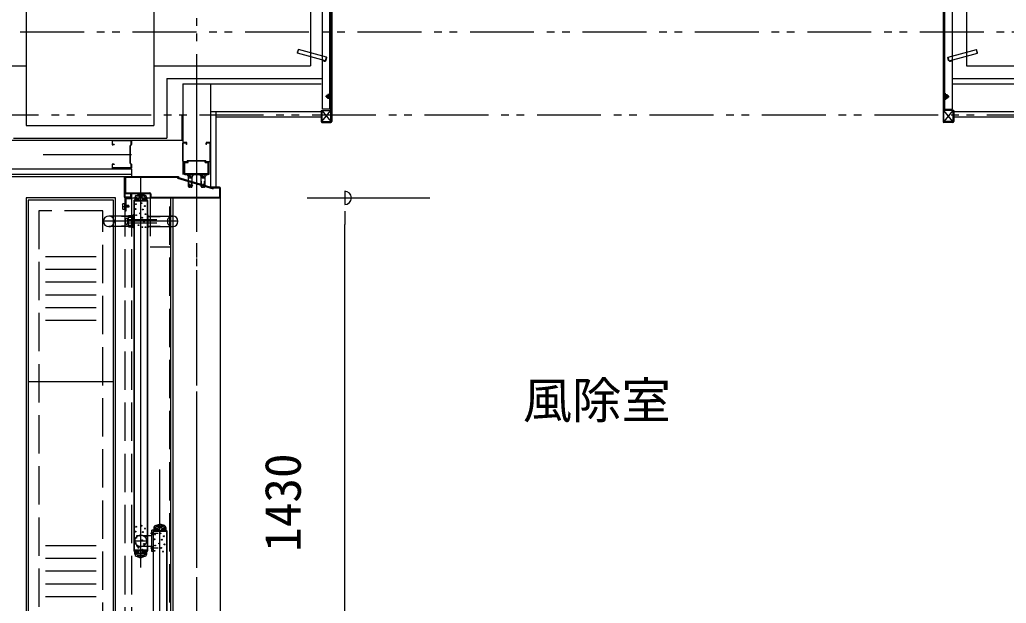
# Model space of a CAD drawing. Units: millimetres at full size. Extents: x -12803 to 120774, y -9413 to 101127.
# Drawn here: x 81859 to 84175, y 18455 to 19825 of the extents above; entities that cross this region are included whole.
import ezdxf
from ezdxf.enums import TextEntityAlignment as Align

# ---------------------------------------------------------------- set-up
doc = ezdxf.new("R2010")
doc.units = ezdxf.units.MM
doc.header["$LTSCALE"] = 30
for name, pattern in [('CHAIN2', [12, 9, -1, 1, -1]), ('DASHED3', [4, 3, -1]), ('DOUBLE_CHAIN1', [8.8, 5, -1, 0.6, -0.6, 0.6, -1])]:
    doc.linetypes.add(name, pattern=pattern)
doc.layers.add('0-0_NoName', color=7, linetype='Continuous')
doc.layers.add('2-E_AIHO12-部屋名', color=7, linetype='Continuous')
for name, color, linetype, lineweight in [('1-3_AIHO15-壁開口寸法・コメント', 7, 'Continuous', 15), ('2-0_通芯', 7, 'DOUBLE_CHAIN1', 15), ('2-1_躯体', 7, 'Continuous', 15), ('2-2_間仕切り芯', 7, 'DOUBLE_CHAIN1', 15), ('2-3_間仕切り', 7, 'Continuous', 15), ('2-A_建具', 7, 'Continuous', 15), ('2-B_金物', 7, 'Continuous', 15), ('3-2_AIHO08-壁芯', 7, 'CHAIN2', 15)]:
    doc.layers.add(name, color=color, linetype=linetype, lineweight=lineweight)
doc.styles.add('ＭＳ ゴシック', font='')
doc.styles.get('ＭＳ ゴシック').set_extended_font_data('MS Gothic')

# ---------------------------------------------------------------- blocks, each defined once
blk = doc.blocks.new('グループ部品-720')
at = {"layer": '1-3_AIHO15-壁開口寸法・コメント'}
for p, q in [((82622.27, 18007.66), (82622.27, 18038.91)), ((82622.27, 17960.79), (82622.27, 17992.04))]:
    blk.add_line(p, q, dxfattribs=at)
blk.add_arc((82622.27, 17976.41), 15.62, 90, 270, dxfattribs=at)
blk = doc.blocks.new('グループ部品-721')
at = {"layer": '1-3_AIHO15-壁開口寸法・コメント'}
for p, q in [((82622.27, 19422.04), (82622.27, 19390.79)), ((82622.27, 19375.16), (82622.27, 19343.91))]:
    blk.add_line(p, q, dxfattribs=at)
blk.add_arc((82622.27, 19406.41), 15.62, 270, 90, dxfattribs=at)
blk = doc.blocks.new('グループ部品-722')
at = {"layer": '1-3_AIHO15-壁開口寸法・コメント'}
for p, q in [((82534.28, 19406.41), (82822.27, 19406.41)), ((82622.27, 18038.91), (82622.27, 19343.91)), ((82534.28, 17976.41), (82822.27, 17976.41))]:
    blk.add_line(p, q, dxfattribs=at)
for name in ['グループ部品-721', 'グループ部品-720']:
    blk.add_blockref(name, (0, 0), dxfattribs=at)
at = {"layer": '1-3_AIHO15-壁開口寸法・コメント', "style": 'ＭＳ ゴシック'}
blk.add_text('1430', height=84.92, rotation=90, dxfattribs=at).set_placement((82544.64, 18575.58), align=Align.BOTTOM_LEFT)
blk = doc.blocks.new('グループ部品-732')
at = {"layer": '2-0_通芯'}
for p, q in [((75524.36, 19796.41), (120774.36, 19796.41)), ((74361.66, 19601.41), (120774.36, 19601.41))]:
    blk.add_line(p, q, dxfattribs=at)
at = {"layer": '2-1_躯体'}
for p, q in [((81874.36, 19896.41), (81874.36, 19576.41)), ((82174.36, 19896.41), (82174.36, 19576.41)), ((82541.79, 19896.41), (82541.79, 19716.41)), ((84081.79, 19896.41), (84081.79, 19716.41)), ((79549.36, 19716.41), (81874.36, 19716.41)), ((82174.36, 19716.41), (82541.79, 19716.41)), ((84081.79, 19716.41), (84999.36, 19716.41)), ((81874.36, 19576.41), (82174.36, 19576.41))]:
    blk.add_line(p, q, dxfattribs=at)
at = {"layer": '2-2_間仕切り芯'}
blk.add_line((82274.36, 20799.98), (82274.36, 5670.44), dxfattribs=at)
at = {"layer": '2-3_間仕切り'}
for p, q in [((82204.36, 19686.41), (82204.36, 19546.41)), ((82204.36, 19686.41), (82569.79, 19686.41)), ((84048.79, 19686.41), (84969.36, 19686.41)), ((82241.86, 19673.91), (82566.79, 19673.91)), ((82241.86, 19673.91), (82241.86, 19461.41)), ((82306.86, 19673.91), (82306.86, 19431.41)), ((82306.86, 19608.91), (82566.79, 19608.91)), ((82319.36, 19608.91), (82319.36, 19431.41)), ((82319.36, 19596.41), (82566.79, 19596.41)), ((84051.79, 19608.91), (84921.86, 19608.91)), ((84051.79, 19596.41), (84909.36, 19596.41)), ((81844.36, 19546.41), (82204.36, 19546.41)), ((81754.36, 19456.41), (82174.36, 19456.41)), ((81772.86, 19474.91), (82121.36, 19474.91))]:
    blk.add_line(p, q, dxfattribs=at)
blk.add_lwpolyline([(84048.79, 19673.91), (84966.86, 19673.91), (84966.86, 19289.91)], dxfattribs=at)
at = {"layer": '2-A_建具'}
for p, q in [((82541.79, 19896.41), (82541.79, 19716.41)), ((82589.79, 19585.41), (82589.79, 19908.95)), ((82591.79, 19908.95), (82591.79, 19585.41)), ((84026.79, 19908.95), (84026.79, 19585.41)), ((84028.79, 19585.41), (84028.79, 19908.95)), ((82569.79, 19614.41), (82569.79, 19864.41)), ((82587.49, 19614.41), (82587.49, 19864.41)), ((84031.09, 19614.41), (84031.09, 19864.41)), ((84048.79, 19614.41), (84048.79, 19864.41)), ((82587.49, 19822.27), (82589.79, 19819.97)), ((82587.49, 19820.15), (82589.79, 19817.85)), ((84031.09, 19822.27), (84028.79, 19819.97)), ((84031.09, 19820.15), (84028.79, 19817.85)), ((82587.49, 19791.16), (82589.79, 19788.86)), ((82587.49, 19789.04), (82589.79, 19786.74)), ((84031.09, 19791.16), (84028.79, 19788.86)), ((84031.09, 19789.04), (84028.79, 19786.74)), ((82579.84, 19736.89), (82513.38, 19754.69)), ((82587.49, 19760.05), (82589.79, 19757.75)), ((82587.49, 19757.93), (82589.79, 19755.63)), ((84031.09, 19760.05), (84028.79, 19757.75)), ((84031.09, 19757.93), (84028.79, 19755.63)), ((84038.73, 19736.89), (84105.2, 19754.69)), ((82577.52, 19728.2), (82511.05, 19746)), ((82577.52, 19728.2), (82579.84, 19736.89)), ((84041.06, 19728.2), (84038.73, 19736.89)), ((84041.06, 19728.2), (84107.53, 19746)), ((82577.52, 19728.2), (82578.74, 19728.91)), ((82587.49, 19728.94), (82589.79, 19726.64)), ((82587.49, 19726.81), (82589.79, 19724.51)), ((84031.09, 19728.94), (84028.79, 19726.64)), ((84031.09, 19726.81), (84028.79, 19724.51)), ((84041.06, 19728.2), (84039.84, 19728.91)), ((82589.78, 19644.41), (82577.27, 19644.41)), ((82582.48, 19646.91), (82579.78, 19646.91)), ((82579.78, 19646.91), (82579.78, 19641.91)), ((82582.48, 19646.48), (82579.78, 19646.48)), ((82582.48, 19642.34), (82579.78, 19642.34)), ((82582.48, 19641.91), (82579.78, 19641.91)), ((82582.84, 19649.03), (82582.48, 19648.41)), ((82582.48, 19648.41), (82582.48, 19640.41)), ((82582.84, 19639.79), (82582.48, 19640.41)), ((82586.48, 19649.03), (82582.84, 19649.03)), ((82586.48, 19646.72), (82582.84, 19646.72)), ((82586.48, 19642.1), (82582.84, 19642.1)), ((82586.48, 19639.79), (82582.84, 19639.79)), ((82586.48, 19651.91), (82586.48, 19636.91)), ((82587.48, 19651.91), (82586.48, 19651.91)), ((82586.48, 19647.06), (82587.48, 19647.06)), ((82589.78, 19646.91), (82586.48, 19646.91)), ((82589.78, 19646.48), (82586.48, 19646.48)), ((82589.78, 19642.34), (82586.48, 19642.34)), ((82589.78, 19641.91), (82586.48, 19641.91)), ((82586.48, 19641.76), (82587.48, 19641.76)), ((82587.48, 19636.91), (82587.48, 19651.91)), ((82587.49, 19647.82), (82589.79, 19645.52)), ((82587.49, 19645.7), (82589.79, 19643.4)), ((82589.78, 19646.91), (82589.78, 19641.91)), ((84031.09, 19647.82), (84028.79, 19645.52)), ((84028.79, 19646.91), (84032.09, 19646.91)), ((84028.79, 19646.91), (84028.79, 19641.91)), ((84028.79, 19646.48), (84032.09, 19646.48)), ((84031.09, 19645.7), (84028.79, 19643.4)), ((84028.79, 19644.41), (84041.31, 19644.41)), ((84028.79, 19642.34), (84032.09, 19642.34)), ((84028.79, 19641.91), (84032.09, 19641.91)), ((84031.09, 19651.91), (84032.09, 19651.91)), ((84031.09, 19636.91), (84031.09, 19651.91)), ((84032.09, 19647.06), (84031.09, 19647.06)), ((84032.09, 19641.76), (84031.09, 19641.76)), ((84032.09, 19651.91), (84032.09, 19636.91)), ((84032.09, 19649.03), (84035.74, 19649.03)), ((84032.09, 19646.72), (84035.74, 19646.72)), ((84032.09, 19642.1), (84035.74, 19642.1)), ((84032.09, 19639.79), (84035.74, 19639.79)), ((84035.74, 19649.03), (84036.09, 19648.41)), ((84035.74, 19639.79), (84036.09, 19640.41)), ((84036.09, 19648.41), (84036.09, 19640.41)), ((84036.09, 19646.91), (84038.79, 19646.91)), ((84036.09, 19646.48), (84038.79, 19646.48)), ((84036.09, 19642.34), (84038.79, 19642.34)), ((84036.09, 19641.91), (84038.79, 19641.91)), ((84038.79, 19646.91), (84038.79, 19641.91)), ((82586.48, 19636.91), (82587.48, 19636.91)), ((82587.49, 19616.71), (82589.79, 19614.41)), ((84031.09, 19616.71), (84028.79, 19614.41)), ((84032.09, 19636.91), (84031.09, 19636.91)), ((82240.86, 19541.91), (82240.86, 19602.27)), ((82566.79, 19611.41), (82566.79, 19585.41)), ((82566.79, 19611.41), (82589.79, 19611.41)), ((82568.79, 19611.41), (82568.79, 19585.41)), ((82568.79, 19611.41), (82589.79, 19585.41)), ((82568.79, 19585.41), (82589.79, 19611.41)), ((82589.79, 19614.41), (82569.79, 19614.41)), ((82587.49, 19614.59), (82587.67, 19614.41)), ((84028.79, 19614.41), (84048.79, 19614.41)), ((84051.79, 19611.41), (84028.79, 19611.41)), ((84049.79, 19611.41), (84028.79, 19585.41)), ((84049.79, 19585.41), (84028.79, 19611.41)), ((84031.09, 19614.59), (84030.91, 19614.41)), ((84051.79, 19611.41), (84051.79, 19585.41)), ((82568.79, 19585.41), (82589.79, 19585.41)), ((82568.79, 19583.41), (82589.79, 19583.41)), ((84049.79, 19583.41), (84028.79, 19583.41)), ((81837.86, 19541.91), (82240.86, 19541.91)), ((82076.36, 19539.71), (82076.36, 19532.11)), ((82077.16, 19532.01), (82077.16, 19539.81)), ((82120.26, 19540.11), (82077.46, 19540.11)), ((82081.36, 19531.71), (82077.46, 19531.71)), ((82120.16, 19540.91), (82077.56, 19540.91)), ((82081.36, 19530.91), (82077.56, 19530.91)), ((82081.36, 19531.71), (82081.36, 19530.91)), ((82118.56, 19488.08), (82118.56, 19528.74)), ((82120.47, 19531.15), (82118.91, 19529.59)), ((82119.36, 19488.03), (82119.36, 19528.79)), ((82121, 19530.56), (82119.44, 19529)), ((82120.56, 19531.37), (82120.56, 19539.81)), ((82121.36, 19539.71), (82121.36, 19531.41)), ((82241.86, 19492.61), (82241.86, 19535.21)), ((82242.66, 19535.61), (82251.06, 19535.61)), ((82242.66, 19492.21), (82242.66, 19535.61)), ((82250.66, 19536.41), (82243.06, 19536.41)), ((82251.06, 19531.41), (82251.06, 19535.61)), ((82251.86, 19531.41), (82251.06, 19531.41)), ((82251.86, 19531.41), (82251.86, 19535.21)), ((82296.86, 19531.41), (82296.86, 19535.21)), ((82297.66, 19531.41), (82296.86, 19531.41)), ((82297.66, 19531.41), (82297.66, 19535.61)), ((82297.66, 19535.61), (82306.06, 19535.61)), ((82305.66, 19536.41), (82298.06, 19536.41)), ((82306.06, 19492.21), (82306.06, 19535.61)), ((82306.86, 19492.61), (82306.86, 19535.21)), ((81914.36, 19508.41), (82121.36, 19508.41)), ((82076.36, 19484.71), (82076.36, 19477.11)), ((82077.16, 19477.01), (82077.16, 19484.81)), ((82081.36, 19485.11), (82077.46, 19485.11)), ((82120.26, 19476.71), (82077.46, 19476.71)), ((82081.36, 19485.91), (82077.56, 19485.91)), ((82081.36, 19485.91), (82081.36, 19485.11)), ((82118.91, 19487.23), (82120.47, 19485.67)), ((82119.44, 19487.82), (82121, 19486.26)), ((82120.56, 19477.01), (82120.56, 19485.45)), ((82121.36, 19485.41), (82121.36, 19477.11)), ((82242.66, 19492.21), (82251.52, 19492.21)), ((82254.36, 19491.41), (82243.06, 19491.41)), ((82244.36, 19463.81), (82244.36, 19489.01)), ((82246.66, 19463.71), (82246.66, 19489.11)), ((82246.66, 19489.11), (82254.36, 19489.11)), ((82253.52, 19494.21), (82251.52, 19492.21)), ((82253.86, 19493.41), (82252.21, 19491.76)), ((82253.52, 19494.21), (82295.19, 19494.21)), ((82253.86, 19493.41), (82294.86, 19493.41)), ((82254.36, 19489.11), (82254.36, 19491.41)), ((82305.66, 19491.41), (82294.36, 19491.41)), ((82294.36, 19489.11), (82294.36, 19491.41)), ((82294.36, 19489.11), (82302.06, 19489.11)), ((82296.5, 19491.76), (82294.86, 19493.41)), ((82297.19, 19492.21), (82295.19, 19494.21)), ((82297.19, 19492.21), (82306.06, 19492.21)), ((82302.06, 19463.71), (82302.06, 19489.11)), ((82304.36, 19463.81), (82304.36, 19489.01)), ((81760.36, 19462.41), (82121.36, 19462.41)), ((81914.36, 19456.41), (82232.36, 19456.41)), ((82120.16, 19475.91), (82077.56, 19475.91)), ((82104.36, 19454.01), (82104.36, 19408.81)), ((82105.96, 19454.81), (82232.36, 19454.81)), ((82105.96, 19454.81), (82105.96, 19408.01)), ((82107.56, 19453.81), (82107.56, 19418.01)), ((82121.36, 19474.91), (82121.36, 19456.41)), ((82143.36, 18539.22), (82143.36, 19456.41)), ((82229.36, 19454.81), (82229.36, 19452.51)), ((82232.36, 19456.41), (82232.36, 19454.81)), ((82246.66, 19463.71), (82302.06, 19463.71)), ((82246.76, 19461.41), (82301.96, 19461.41)), ((82255.36, 19432.91), (82255.36, 19456.91)), ((82255.57, 19458.96), (82261.72, 19452.81)), ((82256.99, 19460.38), (82263.32, 19454.04)), ((82264.36, 19432.91), (82264.36, 19456.91)), ((82285.36, 19432.91), (82285.36, 19456.91)), ((82285.57, 19458.96), (82291.72, 19452.81)), ((82286.99, 19460.38), (82293.32, 19454.04)), ((82294.36, 19432.91), (82294.36, 19456.91)), ((82256.36, 19434.07), (82256.36, 19445.61)), ((82257.86, 19434.4), (82257.86, 19439.17)), ((82261.86, 19431.42), (82261.86, 19439.17)), ((82263.36, 19431.76), (82263.36, 19445.61)), ((82286.36, 19434.07), (82286.36, 19445.61)), ((82287.86, 19434.4), (82287.86, 19439.17)), ((82291.86, 19431.42), (82291.86, 19439.17)), ((82293.36, 19431.76), (82293.36, 19445.61)), ((82327.96, 19431.41), (82307.86, 19431.41)), ((82310.36, 19429.81), (82310.36, 19431.41)), ((82310.36, 19429.81), (82328.76, 19429.81)), ((82313.36, 19427.51), (82313.36, 19429.81)), ((82328.76, 19408.01), (82328.76, 19429.81)), ((82119.76, 19408.01), (82105.96, 19408.01)), ((82107.56, 19418.01), (82164.56, 19418.01)), ((82108.36, 19416.41), (82165.36, 19416.41)), ((82119.76, 19416.41), (82119.76, 19408.01)), ((82121.36, 19416.41), (82121.36, 19408.81)), ((82129.36, 19407.52), (82129.36, 19401.31)), ((82130.56, 19408.51), (82130.56, 19402.21)), ((82133.36, 19408.51), (82130.56, 19408.51)), ((82132.64, 19412.21), (82142.67, 19415.89)), ((82133.36, 19406.01), (82133.36, 19408.51)), ((82142.67, 19414.29), (82135, 19411.48)), ((82151.54, 19410.51), (82135.17, 19410.51)), ((82138.86, 19407.01), (82138.86, 19403.51)), ((82147.86, 19407.01), (82138.86, 19407.01)), ((82154.08, 19412.21), (82144.04, 19415.89)), ((82151.72, 19411.48), (82144.04, 19414.29)), ((82147.86, 19407.01), (82147.86, 19403.51)), ((82153.36, 19408.51), (82153.36, 19406.01)), ((82156.16, 19408.51), (82153.36, 19408.51)), ((82156.16, 19408.51), (82156.16, 19402.21)), ((82157.36, 19407.52), (82157.36, 19401.31)), ((82165.36, 19416.41), (82165.36, 19408.81)), ((82166.96, 19415.61), (82166.96, 19408.01)), ((82166.96, 19408.01), (82328.76, 19408.01)), ((82330.36, 19408.81), (82330.36, 19429.01)), ((82330.36, 17976.41), (82330.36, 19408.81)), ((82118.96, 19406.41), (82106.76, 19406.41)), ((82127.36, 19400.11), (82127.36, 18577.71)), ((82134.86, 19400.41), (82127.96, 19400.41)), ((82127.96, 19400.41), (82127.96, 18577.41)), ((82128.11, 19399.41), (82128.11, 19398.91)), ((82134.86, 19401.01), (82128.26, 19401.01)), ((82136.11, 19399.91), (82128.61, 19399.91)), ((82143.06, 19398.41), (82128.61, 19398.41)), ((82133.36, 19402.21), (82130.56, 19402.21)), ((82133.36, 19406.01), (82137.86, 19406.01)), ((82133.36, 19405.91), (82133.36, 19402.24)), ((82137.36, 19405.91), (82133.36, 19405.91)), ((82133.36, 19402.21), (82133.36, 19401.01)), ((82136.11, 19400.91), (82134.18, 19401.26)), ((82134.36, 19404.91), (82134.36, 19402.41)), ((82134.36, 19402.41), (82138.36, 19402.41)), ((82134.86, 19401.01), (82134.86, 19400.41)), ((82135.36, 19404.31), (82135.36, 19403.01)), ((82137.86, 19404.81), (82135.86, 19404.81)), ((82139.86, 19402.51), (82135.86, 19402.51)), ((82136.11, 19400.91), (82136.11, 19399.91)), ((82137.86, 19406.01), (82137.86, 19404.81)), ((82138.36, 19402.41), (82138.36, 19399.91)), ((82148.36, 19399.91), (82138.36, 19399.91)), ((82138.86, 19403.51), (82139.86, 19403.51)), ((82139.86, 19403.51), (82139.86, 19402.51)), ((82143.06, 19398.41), (82143.36, 19398.71)), ((82143.36, 19398.71), (82143.66, 19398.41)), ((82158.11, 19398.41), (82143.66, 19398.41)), ((82146.86, 19403.51), (82146.86, 19402.51)), ((82147.86, 19403.51), (82146.86, 19403.51)), ((82150.86, 19402.51), (82146.86, 19402.51)), ((82148.36, 19399.91), (82148.36, 19402.41)), ((82152.36, 19402.41), (82148.36, 19402.41)), ((82148.86, 19406.01), (82148.86, 19404.81)), ((82148.86, 19406.01), (82153.36, 19406.01)), ((82148.86, 19404.81), (82150.86, 19404.81)), ((82153.36, 19405.91), (82149.36, 19405.91)), ((82149.36, 19405.91), (82149.36, 19404.91)), ((82152.36, 19404.91), (82149.36, 19404.91)), ((82152.54, 19401.26), (82150.61, 19400.91)), ((82150.61, 19400.91), (82150.61, 19399.91)), ((82158.11, 19399.91), (82150.61, 19399.91)), ((82151.36, 19404.31), (82151.36, 19403.01)), ((82151.86, 19401.01), (82151.86, 19400.41)), ((82158.46, 19401.01), (82151.86, 19401.01)), ((82158.76, 19400.41), (82151.86, 19400.41)), ((82152.36, 19404.91), (82152.36, 19402.41)), ((82153.36, 19405.91), (82153.36, 19402.24)), ((82156.16, 19402.21), (82153.36, 19402.21)), ((82153.36, 19402.21), (82153.36, 19401.01)), ((82158.61, 19399.41), (82158.61, 19398.91)), ((82158.76, 19400.41), (82158.76, 18577.41)), ((82159.36, 19400.11), (82159.36, 18577.71)), ((82167.76, 19406.41), (82327.96, 19406.41)), ((82213.86, 17976.41), (82213.86, 19406.41)), ((82219.86, 17976.41), (82219.86, 19406.41)), ((82125.86, 19363.91), (82068.36, 19363.91)), ((82125.86, 19336.41), (82125.86, 19366.41)), ((82127.36, 19366.41), (82125.86, 19366.41)), ((82127.36, 19336.41), (82127.36, 19366.41)), ((82159.36, 19366.41), (82160.86, 19366.41)), ((82159.36, 19336.41), (82159.36, 19366.41)), ((82160.86, 19336.41), (82160.86, 19366.41)), ((82160.86, 19363.91), (82218.36, 19363.91)), ((82230.86, 19351.41), (82055.86, 19351.41)), ((82125.86, 19338.91), (82068.36, 19338.91)), ((82160.86, 19338.91), (82218.36, 19338.91)), ((82127.36, 19336.41), (82125.86, 19336.41)), ((82159.36, 19336.41), (82160.86, 19336.41)), ((82188.36, 17833.68), (82188.36, 18768.96)), ((82169.16, 18576.41), (82169.16, 18626.41)), ((82172.36, 18626.41), (82169.16, 18626.41)), ((82172.36, 18626.41), (82172.36, 18576.41)), ((82172.36, 18625.11), (82172.36, 17922.71)), ((82179.86, 18625.41), (82172.96, 18625.41)), ((82172.96, 18625.41), (82172.96, 17922.41)), ((82173.11, 18624.41), (82173.11, 18623.91)), ((82179.86, 18626.01), (82173.26, 18626.01)), ((82181.11, 18624.91), (82173.61, 18624.91)), ((82188.06, 18623.41), (82173.61, 18623.41)), ((82174.36, 18632.52), (82174.36, 18626.31)), ((82175.56, 18633.51), (82175.56, 18627.21)), ((82178.36, 18633.51), (82175.56, 18633.51)), ((82178.36, 18627.21), (82175.56, 18627.21)), ((82177.64, 18637.21), (82187.67, 18640.89)), ((82178.36, 18631.01), (82178.36, 18633.51)), ((82178.36, 18631.01), (82182.86, 18631.01)), ((82178.36, 18630.91), (82178.36, 18627.24)), ((82182.36, 18630.91), (82178.36, 18630.91)), ((82178.36, 18627.21), (82178.36, 18626.01)), ((82181.11, 18625.91), (82179.18, 18626.26)), ((82179.36, 18629.91), (82179.36, 18627.41)), ((82179.36, 18627.41), (82183.36, 18627.41)), ((82179.86, 18626.01), (82179.86, 18625.41)), ((82187.67, 18639.29), (82180, 18636.48)), ((82196.54, 18635.51), (82180.17, 18635.51)), ((82180.36, 18629.31), (82180.36, 18628.01)), ((82182.86, 18629.81), (82180.86, 18629.81)), ((82184.86, 18627.51), (82180.86, 18627.51)), ((82181.11, 18625.91), (82181.11, 18624.91)), ((82182.86, 18631.01), (82182.86, 18629.81)), ((82183.36, 18627.41), (82183.36, 18624.91)), ((82193.36, 18624.91), (82183.36, 18624.91)), ((82183.86, 18632.01), (82183.86, 18628.51)), ((82192.86, 18632.01), (82183.86, 18632.01)), ((82183.86, 18628.51), (82184.86, 18628.51)), ((82184.86, 18628.51), (82184.86, 18627.51)), ((82188.06, 18623.41), (82188.36, 18623.71)), ((82188.36, 18623.71), (82188.66, 18623.41)), ((82203.11, 18623.41), (82188.66, 18623.41)), ((82199.08, 18637.21), (82189.04, 18640.89)), ((82196.72, 18636.48), (82189.04, 18639.29)), ((82191.86, 18628.51), (82191.86, 18627.51)), ((82192.86, 18628.51), (82191.86, 18628.51)), ((82195.86, 18627.51), (82191.86, 18627.51)), ((82192.86, 18632.01), (82192.86, 18628.51)), ((82193.36, 18624.91), (82193.36, 18627.41)), ((82197.36, 18627.41), (82193.36, 18627.41)), ((82193.86, 18631.01), (82193.86, 18629.81)), ((82193.86, 18631.01), (82198.36, 18631.01)), ((82193.86, 18629.81), (82195.86, 18629.81)), ((82198.36, 18630.91), (82194.36, 18630.91)), ((82194.36, 18630.91), (82194.36, 18629.91)), ((82197.36, 18629.91), (82194.36, 18629.91)), ((82197.54, 18626.26), (82195.61, 18625.91)), ((82195.61, 18625.91), (82195.61, 18624.91)), ((82203.11, 18624.91), (82195.61, 18624.91)), ((82196.36, 18629.31), (82196.36, 18628.01)), ((82196.86, 18626.01), (82196.86, 18625.41)), ((82203.46, 18626.01), (82196.86, 18626.01)), ((82203.76, 18625.41), (82196.86, 18625.41)), ((82197.36, 18629.91), (82197.36, 18627.41)), ((82198.36, 18633.51), (82198.36, 18631.01)), ((82201.16, 18633.51), (82198.36, 18633.51)), ((82198.36, 18630.91), (82198.36, 18627.24)), ((82201.16, 18627.21), (82198.36, 18627.21)), ((82198.36, 18627.21), (82198.36, 18626.01)), ((82201.16, 18633.51), (82201.16, 18627.21)), ((82202.36, 18632.52), (82202.36, 18626.31)), ((82203.61, 18624.41), (82203.61, 18623.91)), ((82203.76, 18625.41), (82203.76, 17922.41)), ((82204.36, 18625.11), (82204.36, 17922.71)), ((82148.46, 18613.91), (82159.36, 18613.91)), ((82159.36, 18613.91), (82169.16, 18613.91)), ((82128.11, 18578.41), (82128.11, 18578.91)), ((82134.86, 18576.81), (82128.26, 18576.81)), ((82143.06, 18579.41), (82128.61, 18579.41)), ((82136.11, 18577.91), (82128.61, 18577.91)), ((82129.36, 18570.3), (82129.36, 18576.51)), ((82133.36, 18575.61), (82130.56, 18575.61)), ((82130.56, 18569.31), (82130.56, 18575.61)), ((82133.36, 18575.61), (82133.36, 18576.81)), ((82133.36, 18571.91), (82133.36, 18575.58)), ((82136.11, 18576.91), (82134.18, 18576.56)), ((82134.36, 18572.91), (82134.36, 18575.41)), ((82134.36, 18575.41), (82138.36, 18575.41)), ((82135.36, 18573.51), (82135.36, 18574.81)), ((82139.86, 18575.31), (82135.86, 18575.31)), ((82137.86, 18573.01), (82135.86, 18573.01)), ((82136.11, 18576.91), (82136.11, 18577.91)), ((82137.86, 18571.81), (82137.86, 18573.01)), ((82138.36, 18575.41), (82138.36, 18577.91)), ((82148.36, 18577.91), (82138.36, 18577.91)), ((82138.86, 18570.81), (82138.86, 18574.31)), ((82138.86, 18574.31), (82139.86, 18574.31)), ((82139.86, 18574.31), (82139.86, 18575.31)), ((82143.06, 18579.41), (82143.36, 18579.11)), ((82143.36, 18579.11), (82143.66, 18579.41)), ((82158.11, 18579.41), (82143.66, 18579.41)), ((82146.86, 18574.31), (82146.86, 18575.31)), ((82150.86, 18575.31), (82146.86, 18575.31)), ((82147.86, 18574.31), (82146.86, 18574.31)), ((82147.86, 18570.81), (82147.86, 18574.31)), ((82148.36, 18577.91), (82148.36, 18575.41)), ((82152.36, 18575.41), (82148.36, 18575.41)), ((82148.46, 18588.91), (82159.36, 18588.91)), ((82148.86, 18571.81), (82148.86, 18573.01)), ((82148.86, 18573.01), (82150.86, 18573.01)), ((82149.36, 18571.91), (82149.36, 18572.91)), ((82152.36, 18572.91), (82149.36, 18572.91)), ((82150.61, 18576.91), (82150.61, 18577.91)), ((82158.11, 18577.91), (82150.61, 18577.91)), ((82152.54, 18576.56), (82150.61, 18576.91)), ((82151.36, 18573.51), (82151.36, 18574.81)), ((82151.86, 18576.81), (82151.86, 18577.41)), ((82158.76, 18577.41), (82151.86, 18577.41)), ((82158.46, 18576.81), (82151.86, 18576.81)), ((82152.36, 18572.91), (82152.36, 18575.41)), ((82153.36, 18575.61), (82153.36, 18576.81)), ((82156.16, 18575.61), (82153.36, 18575.61)), ((82153.36, 18571.91), (82153.36, 18575.58)), ((82156.16, 18569.31), (82156.16, 18575.61)), ((82157.36, 18570.3), (82157.36, 18576.51)), ((82158.61, 18578.41), (82158.61, 18578.91)), ((82159.36, 18588.91), (82169.16, 18588.91)), ((82172.36, 18576.41), (82169.16, 18576.41)), ((82133.36, 18569.31), (82130.56, 18569.31)), ((82132.64, 18565.61), (82142.67, 18561.93)), ((82137.36, 18571.91), (82133.36, 18571.91)), ((82133.36, 18571.81), (82137.86, 18571.81)), ((82133.36, 18571.81), (82133.36, 18569.31)), ((82142.67, 18563.53), (82135, 18566.34)), ((82151.54, 18567.31), (82135.17, 18567.31)), ((82147.86, 18570.81), (82138.86, 18570.81)), ((82151.72, 18566.34), (82144.04, 18563.53)), ((82154.08, 18565.61), (82144.04, 18561.93)), ((82148.86, 18571.81), (82153.36, 18571.81)), ((82153.36, 18571.91), (82149.36, 18571.91)), ((82153.36, 18569.31), (82153.36, 18571.81)), ((82156.16, 18569.31), (82153.36, 18569.31))]:
    blk.add_line(p, q, dxfattribs=at)
at = {"layer": '2-A_建具', "linetype": 'DASHED3'}
for p, q in [((82229.36, 19454.81), (82313.36, 19429.81)), ((82229.36, 19452.51), (82313.36, 19427.51)), ((82100.56, 19391.91), (82101.56, 19392.91)), ((82100.56, 19391.91), (82100.56, 19380.91)), ((82100.56, 19386.41), (82115.56, 19386.41)), ((82101.56, 19392.91), (82105.06, 19392.91)), ((82105.56, 19392.41), (82105.06, 19392.91)), ((82105.56, 19392.41), (82105.56, 19380.41)), ((82105.56, 19391.41), (82106.36, 19391.41)), ((82211.86, 19405.91), (82106.36, 19405.91)), ((82106.36, 19405.91), (82106.36, 17261.41)), ((82115.16, 19388.41), (82106.36, 19388.41)), ((82115.16, 19384.41), (82106.36, 19384.41)), ((82107.56, 19376.41), (82107.56, 19404.01)), ((82109.96, 19406.41), (82120.56, 19406.41)), ((82115.56, 19388.01), (82115.16, 19388.41)), ((82120.56, 19404.81), (82120.56, 19406.41)), ((82121.36, 19405.91), (82121.36, 17261.41)), ((82165.36, 19406.41), (82165.36, 19291.41)), ((82211.86, 17976.41), (82211.86, 19406.41)), ((82125.86, 19362.41), (82097.99, 19362.41)), ((82100.56, 19380.91), (82101.56, 19379.91)), ((82101.56, 19379.91), (82105.06, 19379.91)), ((82105.56, 19380.41), (82105.06, 19379.91)), ((82105.56, 19381.41), (82106.36, 19381.41)), ((82107.56, 19376.41), (82109.16, 19376.41)), ((82114.36, 19363.71), (82114.36, 19363.91)), ((82114.36, 19363.71), (82121.36, 19363.71)), ((82114.36, 19363.71), (82116.36, 19361.71)), ((82114.36, 19341.91), (82114.36, 19360.91)), ((82125.86, 19361.91), (82115.36, 19361.91)), ((82116.36, 19361.71), (82116.36, 19359.33)), ((82117.86, 19359.33), (82117.86, 19364.51)), ((82121.36, 19363.71), (82119.36, 19361.71)), ((82119.36, 19361.71), (82119.36, 19359.33)), ((82160.86, 19362.41), (82188.72, 19362.41)), ((82125.86, 19340.41), (82097.99, 19340.41)), ((82114.36, 19358.41), (82110.7, 19358.41)), ((82114.36, 19344.41), (82110.7, 19344.41)), ((82112.36, 19358.41), (82112.36, 19344.41)), ((82114.36, 19355.41), (82181.07, 19355.41)), ((82181.07, 19347.41), (82114.36, 19347.41)), ((82114.36, 19339.11), (82116.36, 19341.11)), ((82114.36, 19339.11), (82114.36, 19338.91)), ((82114.36, 19339.11), (82121.36, 19339.11)), ((82125.86, 19340.91), (82115.36, 19340.91)), ((82116.36, 19341.11), (82116.36, 19343.49)), ((82117.86, 19338.31), (82117.86, 19343.49)), ((82119.36, 19341.11), (82119.36, 19343.49)), ((82121.36, 19339.11), (82119.36, 19341.11)), ((82160.86, 19340.41), (82188.72, 19340.41)), ((82165.36, 19291.41), (82211.86, 19291.41)), ((82169.16, 18622.91), (82171.16, 18620.91)), ((82129.86, 18601.41), (82156.86, 18601.41)), ((82133.86, 18611), (82133.86, 18613.91)), ((82133.86, 18613.91), (82138.26, 18613.91)), ((82137.06, 18613.35), (82137.06, 18613.91)), ((82152.86, 18611), (82152.86, 18613.91)), ((82184.16, 18618.91), (82166.7, 18618.91)), ((82169.16, 18614.91), (82171.16, 18616.91)), ((82171.16, 18616.91), (82172.36, 18616.91)), ((82133.86, 18588.91), (82133.86, 18591.82)), ((82133.86, 18588.91), (82138.26, 18588.91)), ((82137.06, 18588.91), (82137.06, 18589.47)), ((82152.86, 18588.91), (82152.86, 18591.82)), ((82184.16, 18583.91), (82166.7, 18583.91)), ((82169.16, 18587.91), (82171.16, 18585.91)), ((82169.16, 18579.91), (82171.16, 18581.91)), ((82171.16, 18581.91), (82171.16, 18585.91)), ((82171.16, 18585.91), (82172.36, 18585.91)), ((82171.16, 18581.91), (82172.36, 18581.91))]:
    blk.add_line(p, q, dxfattribs=at)
at = {"layer": '2-A_建具'}
for points in [[(82578.74, 19728.91), (82580.55, 19735.67), (82579.84, 19736.89)], [(84039.84, 19728.91), (84038.03, 19735.67), (84038.73, 19736.89)], [(84049.79, 19611.41), (84049.79, 19585.41), (84028.79, 19585.41)], [(82137.36, 19405.91), (82137.36, 19404.91), (82134.36, 19404.91)], [(82182.36, 18630.91), (82182.36, 18629.91), (82179.36, 18629.91)], [(82134.86, 18576.81), (82134.86, 18577.41), (82127.96, 18577.41)], [(82137.36, 18571.91), (82137.36, 18572.91), (82134.36, 18572.91)]]:
    blk.add_lwpolyline(points, dxfattribs=at)
at = {"layer": '2-A_建具', "linetype": 'DASHED3'}
for points in [[(82109.16, 19376.41), (82109.16, 19404.81), (82120.56, 19404.81)], [(82115.56, 19388.01), (82115.56, 19384.81), (82115.16, 19384.41)], [(82171.16, 18616.91), (82171.16, 18620.91), (82172.36, 18620.91)]]:
    blk.add_lwpolyline(points, dxfattribs=at)
at = {"layer": '2-A_建具'}
for centre, radius in [((82259.86, 19456.91), 4.5), ((82289.86, 19456.91), 4.5), ((82132.16, 19391.73), 1), ((82145.13, 19394.09), 1), ((82153.18, 19387.27), 1), ((82130.83, 19380.23), 1), ((82132.55, 19365.76), 1), ((82142.04, 19370.24), 1), ((82146.72, 19359.93), 1), ((82148.13, 19379.17), 1), ((82154.76, 19368.23), 1), ((82131.17, 19353.25), 1), ((82137.99, 19342.46), 1), ((82147.16, 19337.7), 1), ((82151.02, 19351.2), 1), ((82154.62, 19337.65), 1), ((82131.05, 18623.15), 1), ((82132.38, 18634.65), 1), ((82145.35, 18637), 1), ((82148.35, 18622.08), 1), ((82153.4, 18630.19), 1), ((82189.81, 18619.03), 1), ((82175.52, 18605.18), 1), ((82176.84, 18616.67), 1), ((82186.73, 18595.18), 1), ((82192.82, 18604.11), 1), ((82197.87, 18612.22), 1), ((82147.38, 18580.62), 1), ((82175.85, 18578.19), 1), ((82177.24, 18590.7), 1), ((82191.41, 18584.87), 1), ((82195.71, 18576.15), 1), ((82199.45, 18593.17), 1)]:
    blk.add_circle(centre, radius, dxfattribs=at)
at = {"layer": '2-A_建具', "linetype": 'DASHED3'}
for centre, radius in [((82143.36, 18601.41), 13.5), ((82131.39, 18596.16), 1), ((82132.77, 18608.67), 1), ((82142.26, 18613.15), 1), ((82146.94, 18602.84), 1), ((82154.98, 18611.14), 1), ((82138.21, 18585.38), 1), ((82151.24, 18594.12), 1)]:
    blk.add_circle(centre, radius, dxfattribs=at)
at = {"layer": '2-A_建具'}
for centre, radius, start, end in [((82515.99, 19751.67), 4, 130.77692, 199.23465), ((84102.58, 19751.67), 4, 340.76535, 49.22308), ((82514.83, 19747.33), 4, 130.77692, 199.23465), ((82508.44, 19749.04), 4, 310.77692, 19.23465), ((84110.14, 19749.04), 4, 160.76535, 229.22308), ((84103.75, 19747.33), 4, 340.76535, 49.22308), ((82573.17, 19729.36), 1.5, 165.00578, 285.00578), ((82574.62, 19728.98), 1.5, 165.00578, 285.00578), ((82576.07, 19728.59), 1.5, 165.00578, 345.00578), ((84042.51, 19728.59), 1.5, 194.99422, 14.99422), ((84043.96, 19728.98), 1.5, 254.99422, 14.99422), ((84045.41, 19729.36), 1.5, 254.99422, 14.99422), ((82584.53, 19647.87), 2.04, 145.61575, 214.38425), ((82590.13, 19644.41), 7.64, 162.41205, 197.58795), ((82584.53, 19640.95), 2.04, 145.61575, 214.38425), ((84034.05, 19647.87), 2.04, 325.61575, 34.38425), ((84028.45, 19644.41), 7.64, 342.41205, 17.58795), ((84034.05, 19640.95), 2.04, 325.61575, 34.38425), ((82568.79, 19585.41), 2, 180, 270), ((82589.79, 19585.41), 2, 270, 0), ((84028.79, 19585.41), 2, 180, 270), ((84049.79, 19585.41), 2, 270, 0), ((82077.56, 19539.71), 1.2, 90, 180), ((82077.56, 19532.11), 1.2, 180, 270), ((82077.46, 19539.81), 0.3, 90, 180), ((82077.46, 19532.01), 0.3, 180, 270), ((82119.76, 19528.74), 1.2, 135, 180), ((82119.66, 19528.79), 0.3, 135, 180), ((82120.16, 19539.71), 1.2, 0, 90), ((82120.26, 19539.81), 0.3, 0, 90), ((82120.26, 19531.37), 0.3, 315, 0), ((82120.16, 19531.41), 1.2, 315, 0), ((82243.06, 19535.21), 1.2, 90, 180), ((82250.66, 19535.21), 1.2, 0, 90), ((82298.06, 19535.21), 1.2, 90, 180), ((82305.66, 19535.21), 1.2, 0, 90), ((82077.56, 19484.71), 1.2, 90, 180), ((82077.56, 19477.11), 1.2, 180, 270), ((82077.46, 19484.81), 0.3, 90, 180), ((82077.46, 19477.01), 0.3, 180, 270), ((82119.76, 19488.08), 1.2, 180, 225), ((82119.66, 19488.03), 0.3, 180, 225), ((82120.16, 19477.11), 1.2, 270, 0), ((82120.26, 19477.01), 0.3, 270, 0), ((82120.26, 19485.45), 0.3, 0, 45), ((82120.16, 19485.41), 1.2, 0, 45), ((82243.06, 19492.61), 1.2, 180, 270), ((82246.76, 19489.01), 2.4, 90, 180), ((82251.36, 19492.61), 1.2, 270, 315), ((82297.35, 19492.61), 1.2, 225, 270), ((82301.96, 19489.01), 2.4, 0, 90), ((82305.66, 19492.61), 1.2, 270, 0), ((82246.76, 19463.81), 2.4, 180, 270), ((82256.4, 19460.84), 4.02, 171.82006, 255.0162), ((82263.32, 19460.84), 4.02, 284.9838, 8.17994), ((82286.4, 19460.84), 4.02, 171.82006, 255.0162), ((82293.32, 19460.84), 4.02, 284.9838, 8.17994), ((82301.96, 19463.81), 2.4, 270, 0), ((82255.36, 19434.81), 1, 25.84193, 180), ((82257.61, 19431.97), 2.44, 22.61986, 157.38014), ((82257.61, 19433.85), 2.44, 202.61986, 337.38014), ((82257.16, 19434.81), 1, 25.84193, 180), ((82258.96, 19434.81), 1, 25.84193, 180), ((82260.76, 19434.81), 1, 25.84193, 180), ((82262.11, 19433.85), 2.44, 202.61986, 337.38014), ((82262.56, 19434.81), 1, 25.84193, 180), ((82264.36, 19434.81), 1, 0, 180), ((82285.36, 19434.81), 1, 25.84193, 180), ((82287.61, 19431.97), 2.44, 22.61986, 157.38014), ((82287.61, 19433.85), 2.44, 202.61986, 337.38014), ((82287.16, 19434.81), 1, 25.84193, 180), ((82288.96, 19434.81), 1, 25.84193, 180), ((82290.76, 19434.81), 1, 25.84193, 180), ((82292.11, 19433.85), 2.44, 202.61986, 337.38014), ((82292.56, 19434.81), 1, 25.84193, 180), ((82294.36, 19434.81), 1, 0, 180), ((82327.96, 19429.01), 2.4, 0, 90), ((82106.76, 19408.81), 2.4, 180, 270), ((82108.36, 19418.81), 2.4, 180, 270), ((82118.96, 19408.81), 2.4, 270, 0), ((82134.36, 19407.52), 5, 110.12444, 180), ((82135.17, 19411.01), 0.5, 110.12444, 270), ((82143.36, 19414.01), 2, 69.87556, 110.12444), ((82143.36, 19412.41), 2, 69.87556, 110.12444), ((82151.54, 19411.01), 0.5, 270, 69.87556), ((82152.36, 19407.52), 5, 0, 69.87556), ((82164.56, 19415.61), 2.4, 0, 90), ((82167.76, 19408.81), 2.4, 180, 270), ((82327.96, 19408.81), 2.4, 270, 0), ((82128.26, 19400.11), 0.9, 90, 180), ((82128.61, 19399.41), 0.5, 90, 180), ((82128.61, 19398.91), 0.5, 180, 270), ((82129.66, 19401.31), 0.3, 180, 270), ((82134.36, 19402.24), 1, 180, 259.69515), ((82135.86, 19404.31), 0.5, 90, 180), ((82135.86, 19403.01), 0.5, 180, 270), ((82150.86, 19404.31), 0.5, 0, 90), ((82150.86, 19403.01), 0.5, 270, 0), ((82152.36, 19402.24), 1, 280.30485, 0), ((82157.06, 19401.31), 0.3, 270, 0), ((82158.11, 19399.41), 0.5, 0, 90), ((82158.11, 19398.91), 0.5, 270, 0), ((82158.46, 19400.11), 0.9, 0, 90), ((82068.36, 19351.41), 12.5, 90, 270), ((82218.36, 19351.41), 12.5, 270, 90), ((82173.26, 18625.11), 0.9, 90, 180), ((82173.61, 18624.41), 0.5, 90, 180), ((82173.61, 18623.91), 0.5, 180, 270), ((82179.36, 18632.52), 5, 110.12444, 180), ((82174.66, 18626.31), 0.3, 180, 270), ((82179.36, 18627.24), 1, 180, 259.69515), ((82180.17, 18636.01), 0.5, 110.12444, 270), ((82180.86, 18629.31), 0.5, 90, 180), ((82180.86, 18628.01), 0.5, 180, 270), ((82188.36, 18639.01), 2, 69.87556, 110.12444), ((82188.36, 18637.41), 2, 69.87556, 110.12444), ((82195.86, 18629.31), 0.5, 0, 90), ((82195.86, 18628.01), 0.5, 270, 0), ((82196.54, 18636.01), 0.5, 270, 69.87556), ((82197.36, 18627.24), 1, 280.30485, 0), ((82197.36, 18632.52), 5, 0, 69.87556), ((82202.06, 18626.31), 0.3, 270, 0), ((82203.11, 18624.41), 0.5, 0, 90), ((82203.11, 18623.91), 0.5, 270, 0), ((82203.46, 18625.11), 0.9, 0, 90), ((82128.26, 18577.71), 0.9, 180, 270), ((82128.61, 18578.91), 0.5, 90, 180), ((82128.61, 18578.41), 0.5, 180, 270), ((82129.66, 18576.51), 0.3, 90, 180), ((82134.36, 18575.58), 1, 100.30485, 180), ((82135.86, 18574.81), 0.5, 90, 180), ((82135.86, 18573.51), 0.5, 180, 270), ((82150.86, 18574.81), 0.5, 0, 90), ((82150.86, 18573.51), 0.5, 270, 0), ((82152.36, 18575.58), 1, 0, 79.69515), ((82157.06, 18576.51), 0.3, 0, 90), ((82158.11, 18578.91), 0.5, 0, 90), ((82158.11, 18578.41), 0.5, 270, 0), ((82158.46, 18577.71), 0.9, 270, 0), ((82134.36, 18570.3), 5, 180, 249.87556), ((82135.17, 18566.81), 0.5, 90, 249.87556), ((82143.36, 18565.41), 2, 249.87556, 290.12444), ((82143.36, 18563.81), 2, 249.87556, 290.12444), ((82151.54, 18566.81), 0.5, 290.12444, 90), ((82152.36, 18570.3), 5, 290.12444, 0)]:
    blk.add_arc(centre, radius, start, end, dxfattribs=at)
at = {"layer": '2-A_建具', "linetype": 'DASHED3'}
for centre, radius, start, end in [((82109.96, 19404.01), 2.4, 90, 180), ((82068.36, 19351.41), 12.5, 270, 90), ((82117.86, 19354), 10.51, 70.54484, 109.45516), ((82115.36, 19360.91), 1, 90, 180), ((82218.36, 19351.41), 12.5, 90, 270), ((82125.16, 19351.41), 18, 164.53399, 195.46601), ((82110.7, 19355.41), 3, 90, 164.53399), ((82110.7, 19347.41), 3, 195.46601, 270), ((82115.36, 19341.91), 1, 180, 270), ((82117.86, 19348.82), 10.51, 250.54484, 289.45516)]:
    blk.add_arc(centre, radius, start, end, dxfattribs=at)
at = {"layer": '2-B_金物'}
for p, q in [((82084.36, 19406.41), (81874.36, 19406.41)), ((81874.36, 19406.41), (81874.36, 17976.41)), ((82079.36, 19401.41), (81879.36, 19401.41)), ((81879.36, 19401.41), (81879.36, 17981.41)), ((82079.36, 17981.41), (82079.36, 19401.41)), ((82084.36, 17976.41), (82084.36, 19406.41)), ((82038.79, 19268.36), (81919.92, 19268.36)), ((82038.79, 19238.36), (81919.92, 19238.36)), ((82038.79, 19208.36), (81919.92, 19208.36)), ((82038.79, 19178.36), (81919.92, 19178.36)), ((82038.79, 19148.36), (81919.92, 19148.36)), ((82038.79, 19118.36), (81919.92, 19118.36)), ((81879.36, 18975.41), (82079.36, 18975.41)), ((82038.79, 18589.96), (81919.92, 18589.96)), ((82038.79, 18559.96), (81919.92, 18559.96)), ((82038.79, 18529.96), (81919.92, 18529.96)), ((82038.79, 18499.96), (81919.92, 18499.96)), ((82038.79, 18469.96), (81919.92, 18469.96))]:
    blk.add_line(p, q, dxfattribs=at)
at = {"layer": '2-B_金物', "linetype": 'DASHED3'}
for p, q in [((82054.36, 19376.41), (81904.36, 19376.41)), ((81904.36, 19376.41), (81904.36, 18006.41)), ((82054.36, 18006.41), (82054.36, 19376.41))]:
    blk.add_line(p, q, dxfattribs=at)
at = {"layer": '3-2_AIHO08-壁芯'}
blk.add_lwpolyline([(82274.36, 19596.41), (82274.36, 13296.41), (82274.36, 6996.41)], dxfattribs=at)
at = {"layer": '1-3_AIHO15-壁開口寸法・コメント'}
blk.add_blockref('グループ部品-722', (0, 0), dxfattribs=at)
at = {"layer": '2-E_AIHO12-部屋名', "style": 'ＭＳ ゴシック'}
blk.add_text('風除室', height=84.92, dxfattribs=at).set_placement((83040.28, 18863.28), align=Align.BOTTOM_LEFT)
blk = doc.blocks.new('グループ部品-751')
at = {"layer": '1-3_AIHO15-壁開口寸法・コメント'}
for p, q in [((82622.27, 18007.66), (82622.27, 18038.91)), ((82622.27, 17960.79), (82622.27, 17992.04))]:
    blk.add_line(p, q, dxfattribs=at)
blk.add_arc((82622.27, 17976.41), 15.62, 90, 270, dxfattribs=at)
blk = doc.blocks.new('グループ部品-752')
at = {"layer": '1-3_AIHO15-壁開口寸法・コメント'}
for p, q in [((82622.27, 19422.04), (82622.27, 19390.79)), ((82622.27, 19375.16), (82622.27, 19343.91))]:
    blk.add_line(p, q, dxfattribs=at)
blk.add_arc((82622.27, 19406.41), 15.62, 270, 90, dxfattribs=at)
blk = doc.blocks.new('グループ部品-753')
at = {"layer": '1-3_AIHO15-壁開口寸法・コメント'}
for p, q in [((82534.28, 19406.41), (82822.27, 19406.41)), ((82622.27, 18038.91), (82622.27, 19343.91)), ((82534.28, 17976.41), (82822.27, 17976.41))]:
    blk.add_line(p, q, dxfattribs=at)
for name in ['グループ部品-752', 'グループ部品-751']:
    blk.add_blockref(name, (0, 0), dxfattribs=at)
at = {"layer": '1-3_AIHO15-壁開口寸法・コメント', "style": 'ＭＳ ゴシック'}
blk.add_text('1430', height=84.92, rotation=90, dxfattribs=at).set_placement((82544.64, 18575.58), align=Align.BOTTOM_LEFT)
blk = doc.blocks.new('グループ部品-763')
at = {"layer": '2-0_通芯'}
blk.add_line((75524.36, 19796.41), (120774.36, 19796.41), dxfattribs=at)
at = {"layer": '2-A_建具'}
blk.add_line((82569.79, 19614.41), (82569.79, 19864.41), dxfattribs=at)
blk.add_arc((84028.79, 19585.41), 2, 180, 270, dxfattribs=at)
at = {"layer": '3-2_AIHO08-壁芯'}
blk.add_lwpolyline([(82274.36, 19596.41), (82274.36, 13296.41), (82274.36, 6996.41)], dxfattribs=at)
at = {"layer": '1-3_AIHO15-壁開口寸法・コメント'}
blk.add_blockref('グループ部品-753', (0, 0), dxfattribs=at)

msp = doc.modelspace()

# ---------------------------------------------------------------- block references
at = {"layer": '0-0_NoName'}
for name in ['グループ部品-732', 'グループ部品-763']:
    msp.add_blockref(name, (0, 0), dxfattribs=at)

doc.saveas('drawing.dxf')
